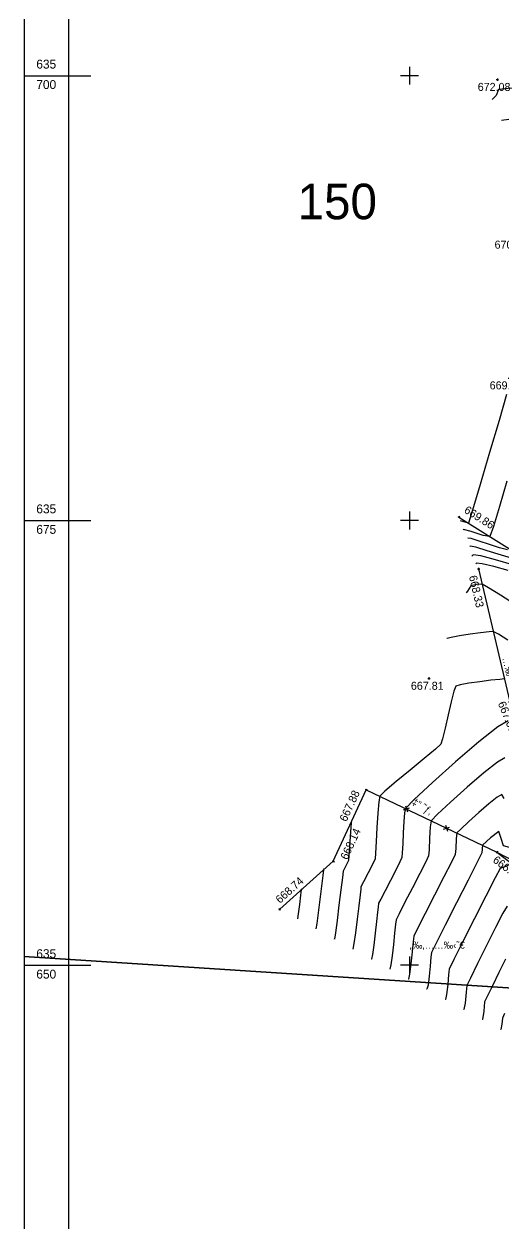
# Model space of a CAD drawing. Header units: millimetres. Extents: x 219878 to 220078, y 635585 to 635737.
# Drawn here: x 219878.3 to 219905.3, y 635635.5 to 635702.9 of the extents above; entities that cross this region are included whole.
import ezdxf
from ezdxf.enums import TextEntityAlignment as Align

# ---------------------------------------------------------------- set-up
doc = ezdxf.new("R2010")
doc.units = ezdxf.units.MM
doc.linetypes.add('HIDDEN', pattern=[9.525, 6.35, -3.175])
for name, color, linetype in [('1000', 7, 'Continuous'), ('1201', 7, 'Continuous'), ('1202', 7, 'Continuous'), ('1502', 7, 'Continuous'), ('1510', 40, 'Continuous'), ('1602', 240, 'Continuous'), ('1603', 240, 'Continuous'), ('2405', 7, 'HIDDEN'), ('2601', 7, 'Continuous'), ('2603', 7, 'Continuous'), ('CONTINTERMEDIATE', 8, 'Continuous'), ('CONTPRINCIPAL', 8, 'Continuous'), ('CONTREGULAR', 8, 'Continuous')]:
    doc.layers.add(name, color=color, linetype=linetype)
doc.styles.add('HEBTXT', font='hebtxt')
doc.styles.add('MAVAT_HEBTXT', font='HEBTXT')
doc.styles.add('TRHEBTXT', font='HEBTXT')

# ---------------------------------------------------------------- blocks, each defined once
blk = doc.blocks.new('1502')
for points in [[(-0.27, 0), (0.27, 0)], [(0, 0.27), (0, -0.27)]]:
    blk.add_lwpolyline(points)
at = {"style": 'HEBTXT'}
blk.add_attdef('NAME', text='', height=1.6, dxfattribs=at).set_placement((0, 0.6), align=Align.CENTER)
blk.add_attdef('ELEV', text='', height=1.8, dxfattribs=at).set_placement((0, -0.6), align=Align.TOP_CENTER)
blk = doc.blocks.new('2601')
at = {"style": 'HEBTXT'}
blk.add_attdef('HEIGHT', text='', height=1.6, dxfattribs=at).set_placement((-0.9, 0.6), align=Align.RIGHT)
at = {"style": 'HEBTXT', "flags": 8}
blk.add_attdef('FENCE_TYPE', (0.9, 0.6), '', height=1.6, dxfattribs=at)
blk = doc.blocks.new('2603-X')
for points in [[(-0.5, 0.5), (0.5, -0.5)], [(-0.5, -0.5), (0.5, 0.5)]]:
    blk.add_lwpolyline(points)
blk = doc.blocks.new('1000')
at = {"style": 'HEBTXT'}
blk.add_attdef('DESC', text='', height=1.6, dxfattribs=at).set_placement((0, 0.6), align=Align.CENTER)
blk = doc.blocks.new('1603')
at = {"style": 'HEBTXT'}
blk.add_attdef('PARCEL_NUM', text='', height=2.4, dxfattribs=at).set_placement((0, 1), align=Align.CENTER)
at = {"style": 'HEBTXT', "flags": 1}
for tag, p in [('LOT_NUM', (0, -1)), ('GUSH_SUFFI', (0, -3.2)), ('LEGAL_AREA', (0, -5.4)), ('ANALYTIC', (0, -7.6))]:
    blk.add_attdef(tag, text='', height=1.6, dxfattribs=at).set_placement(p, align=Align.TOP_CENTER)

msp = doc.modelspace()

# ---------------------------------------------------------------- linework, layer by layer
at = {"layer": '1000'}
for points in [[(219892.701, 635653.148), (219895.715, 635655.848), (219897.57, 635659.863)], [(219904.912, 635656.357), (219909.574, 635652.816), (219908.796, 635651.788), (219911.718, 635649.17), (219906.578, 635644.654)]]:
    msp.add_lwpolyline(points, dxfattribs=at)
at = {"layer": '1201'}
for p, q in [((219900, 635700.5), (219900, 635699.5)), ((219878.333, 635700), (219880.833, 635700)), ((219880.833, 635700), (219882.083, 635700)), ((219900.5, 635700), (219899.5, 635700)), ((219900, 635675.5), (219900, 635674.5)), ((219878.333, 635675), (219880.833, 635675)), ((219880.833, 635675), (219882.083, 635675)), ((219900.5, 635675), (219899.5, 635675)), ((219900, 635650.5), (219900, 635649.5)), ((219878.333, 635650), (219880.833, 635650)), ((219880.833, 635650), (219882.083, 635650)), ((219900.5, 635650), (219899.5, 635650))]:
    msp.add_line(p, q, dxfattribs=at)
at = {"layer": '1202'}
for points in [[(219878.333, 635608.182), (220001.033, 635608.182), (220001.033, 635736.707), (219878.333, 635736.707), (219878.333, 635608.182)], [(219880.833, 635610.682), (219998.533, 635610.682), (219998.533, 635734.207), (219880.833, 635734.207), (219880.833, 635610.682)]]:
    msp.add_lwpolyline(points, dxfattribs=at)
at = {"layer": '1510'}
msp.add_lwpolyline([(219903.882, 635672.279), (219905.627, 635664.81), (219907.904, 635659.175)], dxfattribs=at)
at = {"layer": '1602'}
for points in [[(219916.763, 635736.707), (219917.07, 635704.79), (219917.07, 635686.71), (219915.63, 635661.96), (219914.71, 635650.69), (219914.5, 635648.14), (219878.333, 635650.5)], [(219878.333, 635650.5), (219914.5, 635648.14)]]:
    msp.add_lwpolyline(points, dxfattribs=at)
at = {"layer": '2405'}
msp.add_lwpolyline([(219902.779, 635675.183), (219908.948, 635671.306), (219915.3, 635672.53), (219921.199, 635668.873), (219933.573, 635660.646), (219936.055, 635658.96), (219948.278, 635654.442)], dxfattribs=at)
at = {"layer": '2601'}
msp.add_lwpolyline([(219897.57, 635659.863), (219904.912, 635656.357), (219909.588, 635653.922), (219916.175, 635650.873), (219920.108, 635649.106), (219923.017, 635647.601), (219929.864, 635645.736), (219941.642, 635648.091)], dxfattribs=at)
at = {"layer": 'CONTINTERMEDIATE'}
for points in [[(219905.47, 635677.211), (219905.061, 635675.792), (219904.719, 635674.658), (219904.517, 635674.091), (219904.134, 635674.162), (219903.456, 635674.383), (219903.04, 635674.497), (219903.022, 635674.47)], [(219905.543, 635672.18), (219904.734, 635672.41), (219904.087, 635672.569), (219903.759, 635672.601), (219903.719, 635672.553)], [(219905.539, 635663.731), (219904.958, 635663.399), (219903.887, 635662.55), (219902.58, 635661.426), (219901.289, 635660.267), (219900.267, 635659.315), (219899.766, 635658.811), (219899.716, 635658.569), (219899.675, 635658.073), (219899.642, 635657.449), (219899.615, 635656.822), (219899.59, 635656.318), (219899.566, 635656.063), (219899.457, 635655.819), (219899.223, 635655.35), (219898.926, 635654.769), (219898.627, 635654.188), (219898.386, 635653.721), (219898.264, 635653.483), (219898.234, 635653.258), (219898.203, 635652.987), (219898.144, 635652.456), (219898.068, 635651.794), (219897.987, 635651.135), (219897.913, 635650.608), (219897.858, 635650.344), (219897.846, 635650.347)], [(219905.55, 635655.609), (219905.086, 635655.43), (219904.814, 635654.912), (219904.29, 635653.891), (219903.643, 635652.618), (219903, 635651.342), (219902.488, 635650.316), (219902.235, 635649.788), (219902.196, 635649.486), (219902.144, 635648.919), (219902.083, 635648.36), (219902.016, 635648.08), (219902.006, 635648.082)], [(219893.92, 635654.294), (219893.908, 635654.229), (219893.873, 635653.944), (219893.808, 635653.417), (219893.741, 635652.889), (219893.7, 635652.606), (219893.694, 635652.607)], [(219893.909, 635654.23), (219893.908, 635654.229), (219893.873, 635653.944), (219893.808, 635653.417), (219893.741, 635652.889), (219893.7, 635652.606), (219893.694, 635652.607)], [(219893.909, 635654.23), (219893.908, 635654.229), (219893.873, 635653.944), (219893.808, 635653.417), (219893.741, 635652.889), (219893.7, 635652.606), (219893.694, 635652.607)], [(219893.909, 635654.23), (219893.908, 635654.229), (219893.873, 635653.944), (219893.808, 635653.417), (219893.741, 635652.889), (219893.7, 635652.606), (219893.694, 635652.607)], [(219893.909, 635654.23), (219893.908, 635654.229), (219893.873, 635653.944), (219893.808, 635653.417), (219893.741, 635652.889), (219893.7, 635652.606), (219893.694, 635652.607)], [(219893.909, 635654.23), (219893.908, 635654.229), (219893.873, 635653.944), (219893.808, 635653.417), (219893.741, 635652.889), (219893.7, 635652.606), (219893.694, 635652.607)], [(219893.909, 635654.23), (219893.908, 635654.229), (219893.873, 635653.944), (219893.808, 635653.417), (219893.741, 635652.889), (219893.7, 635652.606), (219893.694, 635652.607)], [(219893.909, 635654.23), (219893.908, 635654.229), (219893.873, 635653.944), (219893.808, 635653.417), (219893.741, 635652.889), (219893.7, 635652.606), (219893.694, 635652.607)], [(219893.909, 635654.23), (219893.908, 635654.229), (219893.873, 635653.944), (219893.808, 635653.417), (219893.741, 635652.889), (219893.7, 635652.606), (219893.694, 635652.607)], [(219893.909, 635654.23), (219893.908, 635654.229), (219893.873, 635653.944), (219893.808, 635653.417), (219893.741, 635652.889), (219893.7, 635652.606), (219893.694, 635652.607)], [(219893.909, 635654.23), (219893.908, 635654.229), (219893.873, 635653.944), (219893.808, 635653.417), (219893.741, 635652.889), (219893.7, 635652.606), (219893.694, 635652.607)], [(219893.909, 635654.23), (219893.908, 635654.229), (219893.873, 635653.944), (219893.808, 635653.417), (219893.741, 635652.889), (219893.7, 635652.606), (219893.694, 635652.607)], [(219893.909, 635654.23), (219893.908, 635654.229), (219893.873, 635653.944), (219893.808, 635653.417), (219893.741, 635652.889), (219893.7, 635652.606), (219893.694, 635652.607)], [(219893.909, 635654.23), (219893.908, 635654.229), (219893.873, 635653.944), (219893.808, 635653.417), (219893.741, 635652.889), (219893.7, 635652.606), (219893.694, 635652.607)], [(219893.909, 635654.23), (219893.908, 635654.229), (219893.873, 635653.944), (219893.808, 635653.417), (219893.741, 635652.889), (219893.7, 635652.606), (219893.694, 635652.607)], [(219893.909, 635654.23), (219893.908, 635654.229), (219893.873, 635653.944), (219893.808, 635653.417), (219893.741, 635652.889), (219893.7, 635652.606), (219893.694, 635652.607)], [(219893.909, 635654.23), (219893.908, 635654.229), (219893.873, 635653.944), (219893.808, 635653.417), (219893.741, 635652.889), (219893.7, 635652.606), (219893.694, 635652.607)], [(219893.909, 635654.23), (219893.908, 635654.229), (219893.873, 635653.944), (219893.808, 635653.417), (219893.741, 635652.889), (219893.7, 635652.606), (219893.694, 635652.607)], [(219893.909, 635654.23), (219893.908, 635654.229), (219893.873, 635653.944), (219893.808, 635653.417), (219893.741, 635652.889), (219893.7, 635652.606), (219893.694, 635652.607)], [(219893.909, 635654.23), (219893.908, 635654.229), (219893.873, 635653.944), (219893.808, 635653.417), (219893.741, 635652.889), (219893.7, 635652.606), (219893.694, 635652.607)], [(219893.909, 635654.23), (219893.908, 635654.229), (219893.873, 635653.944), (219893.808, 635653.417), (219893.741, 635652.889), (219893.7, 635652.606), (219893.694, 635652.607)], [(219893.909, 635654.23), (219893.908, 635654.229), (219893.873, 635653.944), (219893.808, 635653.417), (219893.741, 635652.889), (219893.7, 635652.606), (219893.694, 635652.607)], [(219893.909, 635654.23), (219893.908, 635654.229), (219893.873, 635653.944), (219893.808, 635653.417), (219893.741, 635652.889), (219893.7, 635652.606), (219893.694, 635652.607)], [(219893.909, 635654.23), (219893.908, 635654.229), (219893.873, 635653.944), (219893.808, 635653.417), (219893.741, 635652.889), (219893.7, 635652.606), (219893.694, 635652.607)], [(219893.909, 635654.23), (219893.908, 635654.229), (219893.873, 635653.944), (219893.808, 635653.417), (219893.741, 635652.889), (219893.7, 635652.606), (219893.694, 635652.607)], [(219893.909, 635654.23), (219893.908, 635654.229), (219893.873, 635653.944), (219893.808, 635653.417), (219893.741, 635652.889), (219893.7, 635652.606), (219893.694, 635652.607)], [(219893.909, 635654.23), (219893.908, 635654.229), (219893.873, 635653.944), (219893.808, 635653.417), (219893.741, 635652.889), (219893.7, 635652.606), (219893.694, 635652.607)], [(219893.909, 635654.23), (219893.908, 635654.229), (219893.873, 635653.944), (219893.808, 635653.417), (219893.741, 635652.889), (219893.7, 635652.606), (219893.694, 635652.607)], [(219893.909, 635654.23), (219893.908, 635654.229), (219893.873, 635653.944), (219893.808, 635653.417), (219893.741, 635652.889), (219893.7, 635652.606), (219893.694, 635652.607)], [(219893.909, 635654.23), (219893.908, 635654.229), (219893.873, 635653.944), (219893.808, 635653.417), (219893.741, 635652.889), (219893.7, 635652.606), (219893.694, 635652.607)], [(219893.909, 635654.23), (219893.908, 635654.229), (219893.873, 635653.944), (219893.808, 635653.417), (219893.741, 635652.889), (219893.7, 635652.606), (219893.694, 635652.607)], [(219893.909, 635654.23), (219893.908, 635654.229), (219893.873, 635653.944), (219893.808, 635653.417), (219893.741, 635652.889), (219893.7, 635652.606), (219893.694, 635652.607)], [(219893.909, 635654.23), (219893.908, 635654.229), (219893.873, 635653.944), (219893.808, 635653.417), (219893.741, 635652.889), (219893.7, 635652.606), (219893.694, 635652.607)], [(219893.909, 635654.23), (219893.908, 635654.229), (219893.873, 635653.944), (219893.808, 635653.417), (219893.741, 635652.889), (219893.7, 635652.606), (219893.694, 635652.607)], [(219893.909, 635654.23), (219893.908, 635654.229), (219893.873, 635653.944), (219893.808, 635653.417), (219893.741, 635652.889), (219893.7, 635652.606), (219893.694, 635652.607)], [(219893.909, 635654.23), (219893.908, 635654.229), (219893.873, 635653.944), (219893.808, 635653.417), (219893.741, 635652.889), (219893.7, 635652.606), (219893.694, 635652.607)], [(219893.909, 635654.23), (219893.908, 635654.229), (219893.873, 635653.944), (219893.808, 635653.417), (219893.741, 635652.889), (219893.7, 635652.606), (219893.694, 635652.607)], [(219893.909, 635654.23), (219893.908, 635654.229), (219893.873, 635653.944), (219893.808, 635653.417), (219893.741, 635652.889), (219893.7, 635652.606), (219893.694, 635652.607)], [(219893.909, 635654.23), (219893.908, 635654.229), (219893.873, 635653.944), (219893.808, 635653.417), (219893.741, 635652.889), (219893.7, 635652.606), (219893.694, 635652.607)], [(219893.909, 635654.23), (219893.908, 635654.229), (219893.873, 635653.944), (219893.808, 635653.417), (219893.741, 635652.889), (219893.7, 635652.606), (219893.694, 635652.607)], [(219893.909, 635654.23), (219893.908, 635654.229), (219893.873, 635653.944), (219893.808, 635653.417), (219893.741, 635652.889), (219893.7, 635652.606), (219893.694, 635652.607)], [(219893.909, 635654.23), (219893.908, 635654.229), (219893.873, 635653.944), (219893.808, 635653.417), (219893.741, 635652.889), (219893.7, 635652.606), (219893.694, 635652.607)], [(219893.909, 635654.23), (219893.908, 635654.229), (219893.873, 635653.944), (219893.808, 635653.417), (219893.741, 635652.889), (219893.7, 635652.606), (219893.694, 635652.607)], [(219893.909, 635654.23), (219893.908, 635654.229), (219893.873, 635653.944), (219893.808, 635653.417), (219893.741, 635652.889), (219893.7, 635652.606), (219893.694, 635652.607)], [(219893.909, 635654.23), (219893.908, 635654.229), (219893.873, 635653.944), (219893.808, 635653.417), (219893.741, 635652.889), (219893.7, 635652.606), (219893.694, 635652.607)], [(219893.909, 635654.23), (219893.908, 635654.229), (219893.873, 635653.944), (219893.808, 635653.417), (219893.741, 635652.889), (219893.7, 635652.606), (219893.694, 635652.607)], [(219893.909, 635654.23), (219893.908, 635654.229), (219893.873, 635653.944), (219893.808, 635653.417), (219893.741, 635652.889), (219893.7, 635652.606), (219893.694, 635652.607)], [(219893.909, 635654.23), (219893.908, 635654.229), (219893.873, 635653.944), (219893.808, 635653.417), (219893.741, 635652.889), (219893.7, 635652.606), (219893.694, 635652.607)], [(219893.909, 635654.23), (219893.908, 635654.229), (219893.873, 635653.944), (219893.808, 635653.417), (219893.741, 635652.889), (219893.7, 635652.606), (219893.694, 635652.607)], [(219893.909, 635654.23), (219893.908, 635654.229), (219893.873, 635653.944), (219893.808, 635653.417), (219893.741, 635652.889), (219893.7, 635652.606), (219893.694, 635652.607)], [(219893.909, 635654.23), (219893.908, 635654.229), (219893.873, 635653.944), (219893.808, 635653.417), (219893.741, 635652.889), (219893.7, 635652.606), (219893.694, 635652.607)], [(219893.909, 635654.23), (219893.908, 635654.229), (219893.873, 635653.944), (219893.808, 635653.417), (219893.741, 635652.889), (219893.7, 635652.606), (219893.694, 635652.607)], [(219893.909, 635654.23), (219893.908, 635654.229), (219893.873, 635653.944), (219893.808, 635653.417), (219893.741, 635652.889), (219893.7, 635652.606), (219893.694, 635652.607)], [(219893.909, 635654.23), (219893.908, 635654.229), (219893.873, 635653.944), (219893.808, 635653.417), (219893.741, 635652.889), (219893.7, 635652.606), (219893.694, 635652.607)], [(219893.909, 635654.23), (219893.908, 635654.229), (219893.873, 635653.944), (219893.808, 635653.417), (219893.741, 635652.889), (219893.7, 635652.606), (219893.694, 635652.607)], [(219893.909, 635654.23), (219893.908, 635654.229), (219893.873, 635653.944), (219893.808, 635653.417), (219893.741, 635652.889), (219893.7, 635652.606), (219893.694, 635652.607)], [(219893.909, 635654.23), (219893.908, 635654.229), (219893.873, 635653.944), (219893.808, 635653.417), (219893.741, 635652.889), (219893.7, 635652.606), (219893.694, 635652.607)], [(219893.909, 635654.23), (219893.908, 635654.229), (219893.873, 635653.944), (219893.808, 635653.417), (219893.741, 635652.889), (219893.7, 635652.606), (219893.694, 635652.607)], [(219893.909, 635654.23), (219893.908, 635654.229), (219893.873, 635653.944), (219893.808, 635653.417), (219893.741, 635652.889), (219893.7, 635652.606), (219893.694, 635652.607)], [(219893.909, 635654.23), (219893.908, 635654.229), (219893.873, 635653.944), (219893.808, 635653.417), (219893.741, 635652.889), (219893.7, 635652.606), (219893.694, 635652.607)], [(219893.909, 635654.23), (219893.908, 635654.229), (219893.873, 635653.944), (219893.808, 635653.417), (219893.741, 635652.889), (219893.7, 635652.606), (219893.694, 635652.607)], [(219893.909, 635654.23), (219893.908, 635654.229), (219893.873, 635653.944), (219893.808, 635653.417), (219893.741, 635652.889), (219893.7, 635652.606), (219893.694, 635652.607)], [(219893.909, 635654.23), (219893.908, 635654.229), (219893.873, 635653.944), (219893.808, 635653.417), (219893.741, 635652.889), (219893.7, 635652.606), (219893.694, 635652.607)], [(219893.909, 635654.23), (219893.908, 635654.229), (219893.873, 635653.944), (219893.808, 635653.417), (219893.741, 635652.889), (219893.7, 635652.606), (219893.694, 635652.607)], [(219893.909, 635654.23), (219893.908, 635654.229), (219893.873, 635653.944), (219893.808, 635653.417), (219893.741, 635652.889), (219893.7, 635652.606), (219893.694, 635652.607)], [(219893.909, 635654.23), (219893.908, 635654.229), (219893.873, 635653.944), (219893.808, 635653.417), (219893.741, 635652.889), (219893.7, 635652.606), (219893.694, 635652.607)], [(219893.909, 635654.23), (219893.908, 635654.229), (219893.873, 635653.944), (219893.808, 635653.417), (219893.741, 635652.889), (219893.7, 635652.606), (219893.694, 635652.607)], [(219893.909, 635654.23), (219893.908, 635654.229), (219893.873, 635653.944), (219893.808, 635653.417), (219893.741, 635652.889), (219893.7, 635652.606), (219893.694, 635652.607)], [(219893.909, 635654.23), (219893.908, 635654.229), (219893.873, 635653.944), (219893.808, 635653.417), (219893.741, 635652.889), (219893.7, 635652.606), (219893.694, 635652.607)], [(219893.909, 635654.23), (219893.908, 635654.229), (219893.873, 635653.944), (219893.808, 635653.417), (219893.741, 635652.889), (219893.7, 635652.606), (219893.694, 635652.607)], [(219893.909, 635654.23), (219893.908, 635654.229), (219893.873, 635653.944), (219893.808, 635653.417), (219893.741, 635652.889), (219893.7, 635652.606), (219893.694, 635652.607)], [(219893.909, 635654.23), (219893.908, 635654.229), (219893.873, 635653.944), (219893.808, 635653.417), (219893.741, 635652.889), (219893.7, 635652.606), (219893.694, 635652.607)], [(219893.909, 635654.23), (219893.908, 635654.229), (219893.873, 635653.944), (219893.808, 635653.417), (219893.741, 635652.889), (219893.7, 635652.606), (219893.694, 635652.607)], [(219893.909, 635654.23), (219893.908, 635654.229), (219893.873, 635653.944), (219893.808, 635653.417), (219893.741, 635652.889), (219893.7, 635652.606), (219893.694, 635652.607)], [(219893.909, 635654.23), (219893.908, 635654.229), (219893.873, 635653.944), (219893.808, 635653.417), (219893.741, 635652.889), (219893.7, 635652.606), (219893.694, 635652.607)], [(219893.909, 635654.23), (219893.908, 635654.229), (219893.873, 635653.944), (219893.808, 635653.417), (219893.741, 635652.889), (219893.7, 635652.606), (219893.694, 635652.607)], [(219893.909, 635654.23), (219893.908, 635654.229), (219893.873, 635653.944), (219893.808, 635653.417), (219893.741, 635652.889), (219893.7, 635652.606), (219893.694, 635652.607)], [(219893.909, 635654.23), (219893.908, 635654.229), (219893.873, 635653.944), (219893.808, 635653.417), (219893.741, 635652.889), (219893.7, 635652.606), (219893.694, 635652.607)], [(219893.909, 635654.23), (219893.908, 635654.229), (219893.873, 635653.944), (219893.808, 635653.417), (219893.741, 635652.889), (219893.7, 635652.606), (219893.694, 635652.607)], [(219893.909, 635654.23), (219893.908, 635654.229), (219893.873, 635653.944), (219893.808, 635653.417), (219893.741, 635652.889), (219893.7, 635652.606), (219893.694, 635652.607)], [(219893.909, 635654.23), (219893.908, 635654.229), (219893.873, 635653.944), (219893.808, 635653.417), (219893.741, 635652.889), (219893.7, 635652.606), (219893.694, 635652.607)], [(219893.909, 635654.23), (219893.908, 635654.229), (219893.873, 635653.944), (219893.808, 635653.417), (219893.741, 635652.889), (219893.7, 635652.606), (219893.694, 635652.607)], [(219893.909, 635654.23), (219893.908, 635654.229), (219893.873, 635653.944), (219893.808, 635653.417), (219893.741, 635652.889), (219893.7, 635652.606), (219893.694, 635652.607)], [(219893.909, 635654.23), (219893.908, 635654.229), (219893.873, 635653.944), (219893.808, 635653.417), (219893.741, 635652.889), (219893.7, 635652.606), (219893.694, 635652.607)], [(219893.909, 635654.23), (219893.908, 635654.229), (219893.873, 635653.944), (219893.808, 635653.417), (219893.741, 635652.889), (219893.7, 635652.606), (219893.694, 635652.607)], [(219893.909, 635654.23), (219893.908, 635654.229), (219893.873, 635653.944), (219893.808, 635653.417), (219893.741, 635652.889), (219893.7, 635652.606), (219893.694, 635652.607)], [(219893.909, 635654.23), (219893.908, 635654.229), (219893.873, 635653.944), (219893.808, 635653.417), (219893.741, 635652.889), (219893.7, 635652.606), (219893.694, 635652.607)], [(219893.909, 635654.23), (219893.908, 635654.229), (219893.873, 635653.944), (219893.808, 635653.417), (219893.741, 635652.889), (219893.7, 635652.606), (219893.694, 635652.607)], [(219893.909, 635654.23), (219893.908, 635654.229), (219893.873, 635653.944), (219893.808, 635653.417), (219893.741, 635652.889), (219893.7, 635652.606), (219893.694, 635652.607)], [(219893.909, 635654.23), (219893.908, 635654.229), (219893.873, 635653.944), (219893.808, 635653.417), (219893.741, 635652.889), (219893.7, 635652.606), (219893.694, 635652.607)], [(219893.909, 635654.23), (219893.908, 635654.229), (219893.873, 635653.944), (219893.808, 635653.417), (219893.741, 635652.889), (219893.7, 635652.606), (219893.694, 635652.607)], [(219893.909, 635654.23), (219893.908, 635654.229), (219893.873, 635653.944), (219893.808, 635653.417), (219893.741, 635652.889), (219893.7, 635652.606), (219893.694, 635652.607)], [(219893.909, 635654.23), (219893.908, 635654.229), (219893.873, 635653.944), (219893.808, 635653.417), (219893.741, 635652.889), (219893.7, 635652.606), (219893.694, 635652.607)], [(219893.909, 635654.23), (219893.908, 635654.229), (219893.873, 635653.944), (219893.808, 635653.417), (219893.741, 635652.889), (219893.7, 635652.606), (219893.694, 635652.607)], [(219893.909, 635654.23), (219893.908, 635654.229), (219893.873, 635653.944), (219893.808, 635653.417), (219893.741, 635652.889), (219893.7, 635652.606), (219893.694, 635652.607)], [(219893.909, 635654.23), (219893.908, 635654.229), (219893.873, 635653.944), (219893.808, 635653.417), (219893.741, 635652.889), (219893.7, 635652.606), (219893.694, 635652.607)], [(219893.909, 635654.23), (219893.908, 635654.229), (219893.873, 635653.944), (219893.808, 635653.417), (219893.741, 635652.889), (219893.7, 635652.606), (219893.694, 635652.607)], [(219893.909, 635654.23), (219893.908, 635654.229), (219893.873, 635653.944), (219893.808, 635653.417), (219893.741, 635652.889), (219893.7, 635652.606), (219893.694, 635652.607)], [(219893.909, 635654.23), (219893.908, 635654.229), (219893.873, 635653.944), (219893.808, 635653.417), (219893.741, 635652.889), (219893.7, 635652.606), (219893.694, 635652.607)], [(219893.909, 635654.23), (219893.908, 635654.229), (219893.873, 635653.944), (219893.808, 635653.417), (219893.741, 635652.889), (219893.7, 635652.606), (219893.694, 635652.607)], [(219893.909, 635654.23), (219893.908, 635654.229), (219893.873, 635653.944), (219893.808, 635653.417), (219893.741, 635652.889), (219893.7, 635652.606), (219893.694, 635652.607)], [(219893.909, 635654.23), (219893.908, 635654.229), (219893.873, 635653.944), (219893.808, 635653.417), (219893.741, 635652.889), (219893.7, 635652.606), (219893.694, 635652.607)], [(219893.909, 635654.23), (219893.908, 635654.229), (219893.873, 635653.944), (219893.808, 635653.417), (219893.741, 635652.889), (219893.7, 635652.606), (219893.694, 635652.607)], [(219893.909, 635654.23), (219893.908, 635654.229), (219893.873, 635653.944), (219893.808, 635653.417), (219893.741, 635652.889), (219893.7, 635652.606), (219893.694, 635652.607)], [(219893.909, 635654.23), (219893.908, 635654.229), (219893.873, 635653.944), (219893.808, 635653.417), (219893.741, 635652.889), (219893.7, 635652.606), (219893.694, 635652.607)], [(219893.909, 635654.23), (219893.908, 635654.229), (219893.873, 635653.944), (219893.808, 635653.417), (219893.741, 635652.889), (219893.7, 635652.606), (219893.694, 635652.607)], [(219893.909, 635654.23), (219893.908, 635654.229), (219893.873, 635653.944), (219893.808, 635653.417), (219893.741, 635652.889), (219893.7, 635652.606), (219893.694, 635652.607)], [(219893.909, 635654.23), (219893.908, 635654.229), (219893.873, 635653.944), (219893.808, 635653.417), (219893.741, 635652.889), (219893.7, 635652.606), (219893.694, 635652.607)], [(219893.909, 635654.23), (219893.908, 635654.229), (219893.873, 635653.944), (219893.808, 635653.417), (219893.741, 635652.889), (219893.7, 635652.606), (219893.694, 635652.607)], [(219893.909, 635654.23), (219893.908, 635654.229), (219893.873, 635653.944), (219893.808, 635653.417), (219893.741, 635652.889), (219893.7, 635652.606), (219893.694, 635652.607)], [(219893.909, 635654.23), (219893.908, 635654.229), (219893.873, 635653.944), (219893.808, 635653.417), (219893.741, 635652.889), (219893.7, 635652.606), (219893.694, 635652.607)], [(219893.909, 635654.23), (219893.908, 635654.229), (219893.873, 635653.944), (219893.808, 635653.417), (219893.741, 635652.889), (219893.7, 635652.606), (219893.694, 635652.607)], [(219893.909, 635654.23), (219893.908, 635654.229), (219893.873, 635653.944), (219893.808, 635653.417), (219893.741, 635652.889), (219893.7, 635652.606), (219893.694, 635652.607)], [(219893.909, 635654.23), (219893.908, 635654.229), (219893.873, 635653.944), (219893.808, 635653.417), (219893.741, 635652.889), (219893.7, 635652.606), (219893.694, 635652.607)], [(219893.909, 635654.23), (219893.908, 635654.229), (219893.873, 635653.944), (219893.808, 635653.417), (219893.741, 635652.889), (219893.7, 635652.606), (219893.694, 635652.607)], [(219893.909, 635654.23), (219893.908, 635654.229), (219893.873, 635653.944), (219893.808, 635653.417), (219893.741, 635652.889), (219893.7, 635652.606), (219893.694, 635652.607)], [(219893.909, 635654.23), (219893.908, 635654.229), (219893.873, 635653.944), (219893.808, 635653.417), (219893.741, 635652.889), (219893.7, 635652.606), (219893.694, 635652.607)], [(219893.909, 635654.23), (219893.908, 635654.229), (219893.873, 635653.944), (219893.808, 635653.417), (219893.741, 635652.889), (219893.7, 635652.606), (219893.694, 635652.607)], [(219893.909, 635654.23), (219893.908, 635654.229), (219893.873, 635653.944), (219893.808, 635653.417), (219893.741, 635652.889), (219893.7, 635652.606), (219893.694, 635652.607)], [(219893.909, 635654.23), (219893.908, 635654.229), (219893.873, 635653.944), (219893.808, 635653.417), (219893.741, 635652.889), (219893.7, 635652.606), (219893.694, 635652.607)], [(219893.909, 635654.23), (219893.908, 635654.229), (219893.873, 635653.944), (219893.808, 635653.417), (219893.741, 635652.889), (219893.7, 635652.606), (219893.694, 635652.607)], [(219893.909, 635654.23), (219893.908, 635654.229), (219893.873, 635653.944), (219893.808, 635653.417), (219893.741, 635652.889), (219893.7, 635652.606), (219893.694, 635652.607)], [(219893.909, 635654.23), (219893.908, 635654.229), (219893.873, 635653.944), (219893.808, 635653.417), (219893.741, 635652.889), (219893.7, 635652.606), (219893.694, 635652.607)], [(219893.909, 635654.23), (219893.908, 635654.229), (219893.873, 635653.944), (219893.808, 635653.417), (219893.741, 635652.889), (219893.7, 635652.606), (219893.694, 635652.607)], [(219893.909, 635654.23), (219893.908, 635654.229), (219893.873, 635653.944), (219893.808, 635653.417), (219893.741, 635652.889), (219893.7, 635652.606), (219893.694, 635652.607)], [(219893.909, 635654.23), (219893.908, 635654.229), (219893.873, 635653.944), (219893.808, 635653.417), (219893.741, 635652.889), (219893.7, 635652.606), (219893.694, 635652.607)], [(219893.909, 635654.23), (219893.908, 635654.229), (219893.873, 635653.944), (219893.808, 635653.417), (219893.741, 635652.889), (219893.7, 635652.606), (219893.694, 635652.607)], [(219893.909, 635654.23), (219893.908, 635654.229), (219893.873, 635653.944), (219893.808, 635653.417), (219893.741, 635652.889), (219893.7, 635652.606), (219893.694, 635652.607)], [(219893.909, 635654.23), (219893.908, 635654.229), (219893.873, 635653.944), (219893.808, 635653.417), (219893.741, 635652.889), (219893.7, 635652.606), (219893.694, 635652.607)], [(219893.909, 635654.23), (219893.908, 635654.229), (219893.873, 635653.944), (219893.808, 635653.417), (219893.741, 635652.889), (219893.7, 635652.606), (219893.694, 635652.607)], [(219893.909, 635654.23), (219893.908, 635654.229), (219893.873, 635653.944), (219893.808, 635653.417), (219893.741, 635652.889), (219893.7, 635652.606), (219893.694, 635652.607)], [(219893.909, 635654.23), (219893.908, 635654.229), (219893.873, 635653.944), (219893.808, 635653.417), (219893.741, 635652.889), (219893.7, 635652.606), (219893.694, 635652.607)], [(219893.909, 635654.23), (219893.908, 635654.229), (219893.873, 635653.944), (219893.808, 635653.417), (219893.741, 635652.889), (219893.7, 635652.606), (219893.694, 635652.607)], [(219893.909, 635654.23), (219893.908, 635654.229), (219893.873, 635653.944), (219893.808, 635653.417), (219893.741, 635652.889), (219893.7, 635652.606), (219893.694, 635652.607)], [(219893.909, 635654.23), (219893.908, 635654.229), (219893.873, 635653.944), (219893.808, 635653.417), (219893.741, 635652.889), (219893.7, 635652.606), (219893.694, 635652.607)], [(219893.909, 635654.23), (219893.908, 635654.229), (219893.873, 635653.944), (219893.808, 635653.417), (219893.741, 635652.889), (219893.7, 635652.606), (219893.694, 635652.607)], [(219893.909, 635654.23), (219893.908, 635654.229), (219893.873, 635653.944), (219893.808, 635653.417), (219893.741, 635652.889), (219893.7, 635652.606), (219893.694, 635652.607)], [(219893.909, 635654.23), (219893.908, 635654.229), (219893.873, 635653.944), (219893.808, 635653.417), (219893.741, 635652.889), (219893.7, 635652.606), (219893.694, 635652.607)], [(219893.909, 635654.23), (219893.908, 635654.229), (219893.873, 635653.944), (219893.808, 635653.417), (219893.741, 635652.889), (219893.7, 635652.606), (219893.694, 635652.607)], [(219893.909, 635654.23), (219893.908, 635654.229), (219893.873, 635653.944), (219893.808, 635653.417), (219893.741, 635652.889), (219893.7, 635652.606), (219893.694, 635652.607)], [(219893.909, 635654.23), (219893.908, 635654.229), (219893.873, 635653.944), (219893.808, 635653.417), (219893.741, 635652.889), (219893.7, 635652.606), (219893.694, 635652.607)], [(219893.909, 635654.23), (219893.908, 635654.229), (219893.873, 635653.944), (219893.808, 635653.417), (219893.741, 635652.889), (219893.7, 635652.606), (219893.694, 635652.607)], [(219893.909, 635654.23), (219893.908, 635654.229), (219893.873, 635653.944), (219893.808, 635653.417), (219893.741, 635652.889), (219893.7, 635652.606), (219893.694, 635652.607)], [(219893.909, 635654.23), (219893.908, 635654.229), (219893.873, 635653.944), (219893.808, 635653.417), (219893.741, 635652.889), (219893.7, 635652.606), (219893.694, 635652.607)], [(219893.909, 635654.23), (219893.908, 635654.229), (219893.873, 635653.944), (219893.808, 635653.417), (219893.741, 635652.889), (219893.7, 635652.606), (219893.694, 635652.607)], [(219893.909, 635654.23), (219893.908, 635654.229), (219893.873, 635653.944), (219893.808, 635653.417), (219893.741, 635652.889), (219893.7, 635652.606), (219893.694, 635652.607)], [(219893.909, 635654.23), (219893.908, 635654.229), (219893.873, 635653.944), (219893.808, 635653.417), (219893.741, 635652.889), (219893.7, 635652.606), (219893.694, 635652.607)], [(219893.909, 635654.23), (219893.908, 635654.229), (219893.873, 635653.944), (219893.808, 635653.417), (219893.741, 635652.889), (219893.7, 635652.606), (219893.694, 635652.607)], [(219893.909, 635654.23), (219893.908, 635654.229), (219893.873, 635653.944), (219893.808, 635653.417), (219893.741, 635652.889), (219893.7, 635652.606), (219893.694, 635652.607)], [(219893.909, 635654.23), (219893.908, 635654.229), (219893.873, 635653.944), (219893.808, 635653.417), (219893.741, 635652.889), (219893.7, 635652.606), (219893.694, 635652.607)], [(219893.909, 635654.23), (219893.908, 635654.229), (219893.873, 635653.944), (219893.808, 635653.417), (219893.741, 635652.889), (219893.7, 635652.606), (219893.694, 635652.607)], [(219893.909, 635654.23), (219893.908, 635654.229), (219893.873, 635653.944), (219893.808, 635653.417), (219893.741, 635652.889), (219893.7, 635652.606), (219893.694, 635652.607)], [(219893.909, 635654.23), (219893.908, 635654.229), (219893.873, 635653.944), (219893.808, 635653.417), (219893.741, 635652.889), (219893.7, 635652.606), (219893.694, 635652.607)], [(219893.909, 635654.23), (219893.908, 635654.229), (219893.873, 635653.944), (219893.808, 635653.417), (219893.741, 635652.889), (219893.7, 635652.606), (219893.694, 635652.607)], [(219893.909, 635654.23), (219893.908, 635654.229), (219893.873, 635653.944), (219893.808, 635653.417), (219893.741, 635652.889), (219893.7, 635652.606), (219893.694, 635652.607)], [(219893.909, 635654.23), (219893.908, 635654.229), (219893.873, 635653.944), (219893.808, 635653.417), (219893.741, 635652.889), (219893.7, 635652.606), (219893.694, 635652.607)], [(219893.909, 635654.23), (219893.908, 635654.229), (219893.873, 635653.944), (219893.808, 635653.417), (219893.741, 635652.889), (219893.7, 635652.606), (219893.694, 635652.607)], [(219893.909, 635654.23), (219893.908, 635654.229), (219893.873, 635653.944), (219893.808, 635653.417), (219893.741, 635652.889), (219893.7, 635652.606), (219893.694, 635652.607)], [(219893.909, 635654.23), (219893.908, 635654.229), (219893.873, 635653.944), (219893.808, 635653.417), (219893.741, 635652.889), (219893.7, 635652.606), (219893.694, 635652.607)], [(219893.909, 635654.23), (219893.908, 635654.229), (219893.873, 635653.944), (219893.808, 635653.417), (219893.741, 635652.889), (219893.7, 635652.606), (219893.694, 635652.607)], [(219893.909, 635654.23), (219893.908, 635654.229), (219893.873, 635653.944), (219893.808, 635653.417), (219893.741, 635652.889), (219893.7, 635652.606), (219893.694, 635652.607)], [(219893.909, 635654.23), (219893.908, 635654.229), (219893.873, 635653.944), (219893.808, 635653.417), (219893.741, 635652.889), (219893.7, 635652.606), (219893.694, 635652.607)], [(219893.909, 635654.23), (219893.908, 635654.229), (219893.873, 635653.944), (219893.808, 635653.417), (219893.741, 635652.889), (219893.7, 635652.606), (219893.694, 635652.607)], [(219893.909, 635654.23), (219893.908, 635654.229), (219893.873, 635653.944), (219893.808, 635653.417), (219893.741, 635652.889), (219893.7, 635652.606), (219893.694, 635652.607)], [(219893.909, 635654.23), (219893.908, 635654.229), (219893.873, 635653.944), (219893.808, 635653.417), (219893.741, 635652.889), (219893.7, 635652.606), (219893.694, 635652.607)], [(219893.909, 635654.23), (219893.908, 635654.229), (219893.873, 635653.944), (219893.808, 635653.417), (219893.741, 635652.889), (219893.7, 635652.606), (219893.694, 635652.607)], [(219893.909, 635654.23), (219893.908, 635654.229), (219893.873, 635653.944), (219893.808, 635653.417), (219893.741, 635652.889), (219893.7, 635652.606), (219893.694, 635652.607)], [(219893.909, 635654.23), (219893.908, 635654.229), (219893.873, 635653.944), (219893.808, 635653.417), (219893.741, 635652.889), (219893.7, 635652.606), (219893.694, 635652.607)], [(219893.909, 635654.23), (219893.908, 635654.229), (219893.873, 635653.944), (219893.808, 635653.417), (219893.741, 635652.889), (219893.7, 635652.606), (219893.694, 635652.607)], [(219893.909, 635654.23), (219893.908, 635654.229), (219893.873, 635653.944), (219893.808, 635653.417), (219893.741, 635652.889), (219893.7, 635652.606), (219893.694, 635652.607)], [(219893.909, 635654.23), (219893.908, 635654.229), (219893.873, 635653.944), (219893.808, 635653.417), (219893.741, 635652.889), (219893.7, 635652.606), (219893.694, 635652.607)], [(219893.909, 635654.23), (219893.908, 635654.229), (219893.873, 635653.944), (219893.808, 635653.417), (219893.741, 635652.889), (219893.7, 635652.606), (219893.694, 635652.607)], [(219893.909, 635654.23), (219893.908, 635654.229), (219893.873, 635653.944), (219893.808, 635653.417), (219893.741, 635652.889), (219893.7, 635652.606), (219893.694, 635652.607)], [(219893.909, 635654.23), (219893.908, 635654.229), (219893.873, 635653.944), (219893.808, 635653.417), (219893.741, 635652.889), (219893.7, 635652.606), (219893.694, 635652.607)], [(219893.909, 635654.23), (219893.908, 635654.229), (219893.873, 635653.944), (219893.808, 635653.417), (219893.741, 635652.889), (219893.7, 635652.606), (219893.694, 635652.607)], [(219893.909, 635654.23), (219893.908, 635654.229), (219893.873, 635653.944), (219893.808, 635653.417), (219893.741, 635652.889), (219893.7, 635652.606), (219893.694, 635652.607)], [(219893.909, 635654.23), (219893.908, 635654.229), (219893.873, 635653.944), (219893.808, 635653.417), (219893.741, 635652.889), (219893.7, 635652.606), (219893.694, 635652.607)], [(219893.909, 635654.23), (219893.908, 635654.229), (219893.873, 635653.944), (219893.808, 635653.417), (219893.741, 635652.889), (219893.7, 635652.606), (219893.694, 635652.607)], [(219893.909, 635654.23), (219893.908, 635654.229), (219893.873, 635653.944), (219893.808, 635653.417), (219893.741, 635652.889), (219893.7, 635652.606), (219893.694, 635652.607)], [(219893.909, 635654.23), (219893.908, 635654.229), (219893.873, 635653.944), (219893.808, 635653.417), (219893.741, 635652.889), (219893.7, 635652.606), (219893.694, 635652.607)], [(219893.909, 635654.23), (219893.908, 635654.229), (219893.873, 635653.944), (219893.808, 635653.417), (219893.741, 635652.889), (219893.7, 635652.606), (219893.694, 635652.607)], [(219893.909, 635654.23), (219893.908, 635654.229), (219893.873, 635653.944), (219893.808, 635653.417), (219893.741, 635652.889), (219893.7, 635652.606), (219893.694, 635652.607)], [(219893.909, 635654.23), (219893.908, 635654.229), (219893.873, 635653.944), (219893.808, 635653.417), (219893.741, 635652.889), (219893.7, 635652.606), (219893.694, 635652.607)], [(219893.909, 635654.23), (219893.908, 635654.229), (219893.873, 635653.944), (219893.808, 635653.417), (219893.741, 635652.889), (219893.7, 635652.606), (219893.694, 635652.607)], [(219893.909, 635654.23), (219893.908, 635654.229), (219893.873, 635653.944), (219893.808, 635653.417), (219893.741, 635652.889), (219893.7, 635652.606), (219893.694, 635652.607)], [(219893.909, 635654.23), (219893.908, 635654.229), (219893.873, 635653.944), (219893.808, 635653.417), (219893.741, 635652.889), (219893.7, 635652.606), (219893.694, 635652.607)], [(219893.909, 635654.23), (219893.908, 635654.229), (219893.873, 635653.944), (219893.808, 635653.417), (219893.741, 635652.889), (219893.7, 635652.606), (219893.694, 635652.607)], [(219893.909, 635654.23), (219893.908, 635654.229), (219893.873, 635653.944), (219893.808, 635653.417), (219893.741, 635652.889), (219893.7, 635652.606), (219893.694, 635652.607)], [(219893.909, 635654.23), (219893.908, 635654.229), (219893.873, 635653.944), (219893.808, 635653.417), (219893.741, 635652.889), (219893.7, 635652.606), (219893.694, 635652.607)], [(219893.909, 635654.23), (219893.908, 635654.229), (219893.873, 635653.944), (219893.808, 635653.417), (219893.741, 635652.889), (219893.7, 635652.606), (219893.694, 635652.607)], [(219893.909, 635654.23), (219893.908, 635654.229), (219893.873, 635653.944), (219893.808, 635653.417), (219893.741, 635652.889), (219893.7, 635652.606), (219893.694, 635652.607)], [(219893.909, 635654.23), (219893.908, 635654.229), (219893.873, 635653.944), (219893.808, 635653.417), (219893.741, 635652.889), (219893.7, 635652.606), (219893.694, 635652.607)], [(219893.909, 635654.23), (219893.908, 635654.229), (219893.873, 635653.944), (219893.808, 635653.417), (219893.741, 635652.889), (219893.7, 635652.606), (219893.694, 635652.607)], [(219893.909, 635654.23), (219893.908, 635654.229), (219893.873, 635653.944), (219893.808, 635653.417), (219893.741, 635652.889), (219893.7, 635652.606), (219893.694, 635652.607)], [(219893.909, 635654.23), (219893.908, 635654.229), (219893.873, 635653.944), (219893.808, 635653.417), (219893.741, 635652.889), (219893.7, 635652.606), (219893.694, 635652.607)], [(219893.909, 635654.23), (219893.908, 635654.229), (219893.873, 635653.944), (219893.808, 635653.417), (219893.741, 635652.889), (219893.7, 635652.606), (219893.694, 635652.607)], [(219893.909, 635654.23), (219893.908, 635654.229), (219893.873, 635653.944), (219893.808, 635653.417), (219893.741, 635652.889), (219893.7, 635652.606), (219893.694, 635652.607)], [(219893.909, 635654.23), (219893.908, 635654.229), (219893.873, 635653.944), (219893.808, 635653.417), (219893.741, 635652.889), (219893.7, 635652.606), (219893.694, 635652.607)], [(219893.909, 635654.23), (219893.908, 635654.229), (219893.873, 635653.944), (219893.808, 635653.417), (219893.741, 635652.889), (219893.7, 635652.606), (219893.694, 635652.607)], [(219893.909, 635654.23), (219893.908, 635654.229), (219893.873, 635653.944), (219893.808, 635653.417), (219893.741, 635652.889), (219893.7, 635652.606), (219893.694, 635652.607)], [(219893.909, 635654.23), (219893.908, 635654.229), (219893.873, 635653.944), (219893.808, 635653.417), (219893.741, 635652.889), (219893.7, 635652.606), (219893.694, 635652.607)]]:
    msp.add_lwpolyline(points, dxfattribs=at)
at = {"layer": 'CONTPRINCIPAL'}
for points in [[(219913.641, 635699.688), (219912.73, 635699.699), (219911.751, 635699.734), (219911.251, 635699.751), (219910.812, 635699.696), (219910.273, 635699.653), (219909.217, 635699.57), (219907.903, 635699.465), (219906.589, 635699.36), (219905.533, 635699.272), (219904.995, 635699.22), (219904.864, 635698.891), (219904.649, 635698.662)], [(219905.965, 635672.801), (219905.168, 635673.049), (219904.369, 635673.301), (219903.728, 635673.49), (219903.4, 635673.548), (219903.384, 635673.53)], [(219905.523, 635668.275), (219904.99, 635668.606), (219904.707, 635668.756), (219904.466, 635668.746), (219903.993, 635668.69), (219903.403, 635668.607), (219902.816, 635668.514), (219902.346, 635668.429), (219902.112, 635668.37), (219902.103, 635668.358)], [(219905.317, 635659.364), (219905.188, 635659.59), (219904.933, 635659.444), (219904.464, 635659.072), (219903.891, 635658.58), (219903.325, 635658.072), (219902.877, 635657.655), (219902.658, 635657.435), (219902.62, 635657.11), (219902.594, 635656.56), (219902.568, 635656.229), (219902.359, 635655.801), (219901.935, 635654.968), (219901.404, 635653.934), (219900.875, 635652.899), (219900.454, 635652.065), (219900.25, 635651.635), (219900.205, 635651.337), (219900.143, 635650.754), (219900.073, 635650.077), (219900.002, 635649.499), (219899.937, 635649.212), (219899.926, 635649.214)], [(219896.721, 635658.025), (219896.718, 635658.008), (219896.698, 635657.748), (219896.663, 635657.244), (219896.622, 635656.659), (219896.585, 635656.155), (219896.561, 635655.895), (219896.416, 635655.588), (219896.27, 635655.282), (219896.223, 635654.93), (219896.139, 635654.237), (219896.034, 635653.376), (219895.927, 635652.515), (219895.836, 635651.824), (219895.779, 635651.474), (219895.774, 635651.475)], [(219905.39, 635650.337), (219905.018, 635649.595), (219904.653, 635648.849), (219904.364, 635648.247), (219904.221, 635647.939), (219904.172, 635647.427), (219904.095, 635646.951), (219904.078, 635646.954)]]:
    msp.add_lwpolyline(points, dxfattribs=at)
at = {"layer": 'CONTREGULAR'}
for points in [[(219916.939, 635698.105), (219916.939, 635698.104), (219916.63, 635698.03), (219916.102, 635697.946), (219915.78, 635697.905), (219915.376, 635697.916), (219914.583, 635697.944), (219913.597, 635697.982), (219912.61, 635698.019), (219911.818, 635698.047), (219911.414, 635698.058), (219911.123, 635698.027), (219910.585, 635697.958), (219910.047, 635697.887), (219909.757, 635697.851), (219909.331, 635697.82), (219908.495, 635697.763), (219907.455, 635697.689), (219906.416, 635697.61), (219905.583, 635697.536), (219905.163, 635697.476), (219905.161, 635697.473)], [(219905.452, 635682.075), (219905.028, 635680.627), (219904.501, 635678.826), (219903.97, 635677.025), (219903.54, 635675.58), (219903.312, 635674.846), (219902.861, 635674.97), (219902.86, 635674.968)], [(219905.507, 635673.346), (219905.058, 635673.468), (219904.489, 635673.648), (219903.917, 635673.836), (219903.456, 635673.978), (219903.275, 635674.013)], [(219905.852, 635672.479), (219904.825, 635672.785), (219904, 635673.009), (219903.578, 635673.075), (219903.503, 635672.992)], [(219905.954, 635670.258), (219905.111, 635670.792), (219904.431, 635671.216), (219904.081, 635671.426), (219903.762, 635671.399), (219903.452, 635671.332), (219903.258, 635671.035), (219903.191, 635670.926)], [(219905.33, 635666.089), (219905.074, 635666.069), (219904.571, 635666.014), (219903.947, 635665.936), (219903.329, 635665.847), (219902.84, 635665.759), (219902.606, 635665.683), (219902.498, 635665.4), (219902.346, 635664.81), (219902.174, 635664.067), (219902.003, 635663.322), (219901.859, 635662.727), (219901.763, 635662.434), (219901.459, 635662.148), (219900.828, 635661.621), (219900.034, 635660.972), (219899.242, 635660.322), (219898.617, 635659.791), (219898.322, 635659.5), (219898.265, 635659.184), (219898.213, 635658.548), (219898.167, 635657.75), (219898.126, 635656.95), (219898.091, 635656.307), (219898.064, 635655.98), (219897.937, 635655.701), (219897.677, 635655.19), (219897.412, 635654.682), (219897.27, 635654.407), (219897.253, 635654.27), (219897.216, 635653.958), (219897.145, 635653.346), (219897.054, 635652.585), (219896.958, 635651.825), (219896.874, 635651.216), (219896.817, 635650.909), (219896.811, 635650.91)], [(219905.363, 635661.662), (219904.945, 635661.422), (219904.176, 635660.812), (219903.236, 635660.003), (219902.308, 635659.169), (219901.573, 635658.484), (219901.214, 635658.122), (219901.163, 635657.786), (219901.127, 635657.141), (219901.098, 635656.492), (219901.068, 635656.146), (219900.909, 635655.81), (219900.578, 635655.16), (219900.161, 635654.353), (219899.744, 635653.546), (219899.414, 635652.896), (219899.256, 635652.56), (219899.215, 635652.304), (219899.157, 635651.796), (219899.09, 635651.163), (219899.02, 635650.531), (219898.953, 635650.027), (219898.898, 635649.777), (219898.889, 635649.779)], [(219905.623, 635656.623), (219905.289, 635656.715), (219905.151, 635657.125), (219905.009, 635657.52), (219904.544, 635657.157), (219904.103, 635656.746), (219904.07, 635656.311), (219903.809, 635655.792), (219903.292, 635654.778), (219902.647, 635653.515), (219902.004, 635652.251), (219901.493, 635651.234), (219901.241, 635650.711), (219901.203, 635650.456), (219901.154, 635649.957), (219901.098, 635649.379), (219901.038, 635648.887), (219900.977, 635648.647), (219900.962, 635648.65)], [(219895.183, 635655.436), (219895.169, 635655.354), (219895.129, 635655.047), (219895.054, 635654.445), (219894.961, 635653.696), (219894.866, 635652.947), (219894.786, 635652.346), (219894.738, 635652.041), (219894.731, 635652.043)], [(219895.17, 635655.36), (219895.169, 635655.354), (219895.129, 635655.047), (219895.054, 635654.445), (219894.961, 635653.696), (219894.866, 635652.947), (219894.786, 635652.346), (219894.738, 635652.041), (219894.731, 635652.043)], [(219905.479, 635653.321), (219905.251, 635652.92), (219904.835, 635652.115), (219904.326, 635651.108), (219903.823, 635650.096), (219903.424, 635649.282), (219903.227, 635648.863), (219903.185, 635648.485), (219903.13, 635647.863), (219903.056, 635647.516), (219903.041, 635647.518)], [(219905.337, 635647.278), (219905.215, 635647.016), (219905.184, 635646.686), (219905.133, 635646.384), (219905.12, 635646.386)]]:
    msp.add_lwpolyline(points, dxfattribs=at)

# ---------------------------------------------------------------- block references
at = {"layer": '1000', "xscale": 0.25, "yscale": 0.25, "zscale": 0.25, "rotation": 283.1502688609672}
msp.add_blockref('1000', (219905.217, 635666.564), dxfattribs=at).add_auto_attribs({'DESC': '…‰˜’'})
at = {"layer": '1000', "xscale": 0.2500000000000001, "yscale": 0.2500000000000001, "zscale": 0.2500000000000001}
msp.add_blockref('1000', (219901.557, 635650.783), dxfattribs=at).add_auto_attribs({'DESC': '„‰‚……‰‹˜€'})
at = {"layer": '1502'}
ref = msp.add_blockref('1502', (219904.94, 635699.782, 672.084), dxfattribs=dict(at, xscale=0.25, yscale=0.25, zscale=0.25))
ref.add_attrib('ELEV', '672.08', dxfattribs={"layer": '0', "height": 0.45, "style": 'HEBTXT'}).set_placement((219904.751, 635699.594), align=Align.TOP_CENTER)
ref = msp.add_blockref('1502', (219905.79, 635690.916, 670.809), dxfattribs=dict(at, xscale=0.25, yscale=0.25, zscale=0.25))
ref.add_attrib('ELEV', '670.81', dxfattribs={"layer": '0', "height": 0.45, "style": 'HEBTXT'}).set_placement((219905.698, 635690.728), align=Align.TOP_CENTER)
ref = msp.add_blockref('1502', (219905.612, 635683.006, 669.771), dxfattribs=dict(at, xscale=0.25, yscale=0.25, zscale=0.25))
ref.add_attrib('ELEV', '669.77', dxfattribs={"layer": '0', "height": 0.45, "style": 'HEBTXT'}).set_placement((219905.423, 635682.818), align=Align.TOP_CENTER)
ref = msp.add_blockref('1502', (219902.779, 635675.183, 669.855), dxfattribs=dict(at, xscale=0.25, yscale=0.25, zscale=0.25, rotation=327.8520799038264))
ref.add_attrib('ELEV', '669.86', dxfattribs={"layer": '0', "height": 0.45, "rotation": 327.85208, "style": 'HEBTXT'}).set_placement((219904.043, 635675.363), align=Align.TOP_CENTER)
ref = msp.add_blockref('1502', (219903.882, 635672.279, 668.328), dxfattribs=dict(at, xscale=0.25, yscale=0.25, zscale=0.25))
ref.add_attrib('ELEV', '668.33', dxfattribs={"layer": '0', "height": 0.45, "rotation": 283.01369, "style": 'HEBTXT'}).set_placement((219903.981, 635671.063), align=Align.TOP_CENTER)
ref = msp.add_blockref('1502', (219901.088, 635666.12, 667.807), dxfattribs=dict(at, xscale=0.25, yscale=0.25, zscale=0.25))
ref.add_attrib('ELEV', '667.81', dxfattribs={"layer": '0', "height": 0.45, "style": 'HEBTXT'}).set_placement((219900.996, 635665.932), align=Align.TOP_CENTER)
ref = msp.add_blockref('1502', (219905.627, 635664.81, 667.626), dxfattribs=dict(at, xscale=0.25, yscale=0.25, zscale=0.25))
ref.add_attrib('ELEV', '667.63', dxfattribs={"layer": '0', "height": 0.45, "rotation": 291.9965, "style": 'HEBTXT'}).set_placement((219905.715, 635664.038), align=Align.TOP_CENTER)
ref = msp.add_blockref('1502', (219897.57, 635659.863, 667.88), dxfattribs=dict(at, xscale=0.25, yscale=0.25, zscale=0.25, rotation=65.20223970094453))
ref.add_attrib('ELEV', '667.88', dxfattribs={"layer": '0', "height": 0.45, "rotation": 65.20224, "style": 'HEBTXT'}).set_placement((219896.425, 635659.056), align=Align.TOP_CENTER)
ref = msp.add_blockref('1502', (219895.715, 635655.848, 668.143), dxfattribs=dict(at, xscale=0.25, yscale=0.25, zscale=0.25, rotation=65.20223970094453))
ref.add_attrib('ELEV', '668.14', dxfattribs={"layer": '0', "height": 0.45, "rotation": 65.20224, "style": 'HEBTXT'}).set_placement((219896.478, 635656.915), align=Align.TOP_CENTER)
ref = msp.add_blockref('1502', (219904.912, 635656.357, 666.614), dxfattribs=dict(at, xscale=0.25, yscale=0.25, zscale=0.25, rotation=322.7816850456512))
ref.add_attrib('ELEV', '666.61', dxfattribs={"layer": '0', "height": 0.45, "rotation": 322.78169, "style": 'HEBTXT'}).set_placement((219905.644, 635655.634), align=Align.TOP_CENTER)
ref = msp.add_blockref('1502', (219892.701, 635653.148, 668.742), dxfattribs=dict(at, xscale=0.2499999999999999, yscale=0.2499999999999999, zscale=0.2499999999999999, rotation=41.85460310286218))
ref.add_attrib('ELEV', '668.74', dxfattribs={"layer": '0', "height": 0.45, "rotation": 41.8546, "style": 'HEBTXT'}).set_placement((219893.102, 635654.393), align=Align.TOP_CENTER)
at = {"layer": '1603'}
ref = msp.add_blockref('1603', (219895.937, 635692.931), dxfattribs=at)
ref.add_attrib('PARCEL_NUM', '150', dxfattribs={"layer": '0', "height": 2, "style": 'MAVAT_HEBTXT'}).set_placement((219895.937, 635692.931), align=Align.MIDDLE)
at = {"layer": '2601'}
ref = msp.add_blockref('2601', (219900.845, 635658.303), dxfattribs=dict(at, xscale=0.25, yscale=0.25, zscale=0.25, rotation=11.30712592094272))
ref.add_attrib('FENCE_TYPE', '‡” ˜ƒ‚', (219900.092, 635659.071), dxfattribs={"layer": '0', "height": 0.4, "rotation": 329.3201, "style": 'HEBTXT', "flags": 8})
at = {"layer": '2603', "xscale": 0.25, "yscale": 0.25, "zscale": 0.25, "rotation": 334.474285453669}
for p in [(219899.826, 635658.786, 667.88), (219902.082, 635657.708, 667.88)]:
    msp.add_blockref('2603-X', p, dxfattribs=at)

# ---------------------------------------------------------------- texts
at = {"layer": '1201', "style": 'TRHEBTXT'}
for p in [(219879.583, 635700.25), (219879.583, 635675.25), (219879.583, 635650.25)]:
    msp.add_text('635', height=0.5, dxfattribs=at).set_placement(p, align=Align.BOTTOM_CENTER)
for s, p in [('700', (219879.583, 635699.75)), ('675', (219879.583, 635674.75)), ('650', (219879.583, 635649.75))]:
    msp.add_text(s, height=0.5, dxfattribs=at).set_placement(p, align=Align.TOP_CENTER)

doc.saveas('drawing.dxf')
